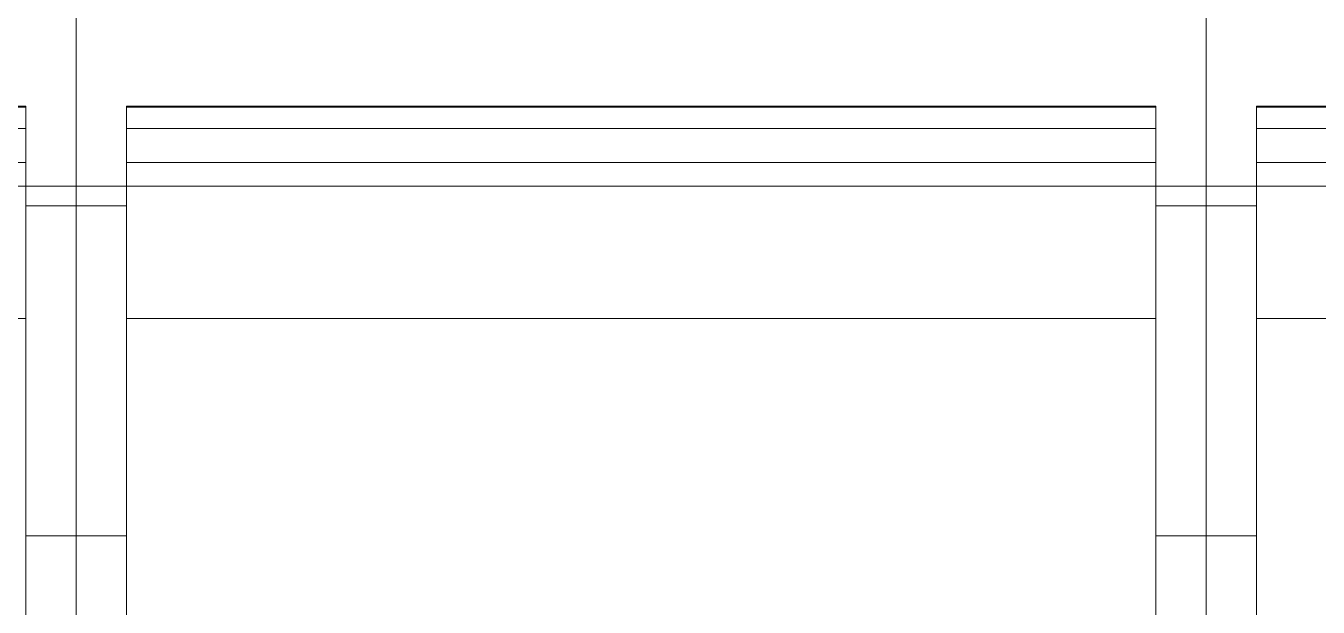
# Model space of a CAD drawing. Header units: millimetres. Extents: x -46169 to 237885, y -84465 to 18123.
# Drawn here: x 225316 to 225945, y -80488 to -80205 of the extents above; entities that cross this region are included whole.
import ezdxf

# ---------------------------------------------------------------- set-up
doc = ezdxf.new("R2010")
doc.units = ezdxf.units.MM
doc.header["$MEASUREMENT"] = 0
doc.linetypes.add('Wipeout_Contour', pattern=[1000, 0, -1000])
doc.layers.add('0_Pen_No__85', color=8, linetype='Continuous', lineweight=20)
doc.layers.add('New_A-35-M_FFE_Fixed_Pen_No__1', color=7, linetype='Continuous', lineweight=13)
doc.layers.add('New_A-25-M_Wall_Ext', color=7, linetype='Continuous')
doc.layers.add('New_A-35-M_FFE_Fixed', color=7, linetype='Continuous')

# ---------------------------------------------------------------- blocks, each defined once
blk = doc.blocks.new('Section Elem_264_4', base_point=(208268.76, -84332.61))
at = {"color": 254, "linetype": 'Wipeout_Contour', "lineweight": 0, "ltscale": 1424156.859627192}
blk.add_wipeout([(221798.42, -78182.61), (221798.42, -80282.61), (222310.44, -80282.61), (222310.44, -79726.43), (226938.41, -79726.43), (226938.41, -78182.61)], dxfattribs=at).dxf.layer = 'New_A-25-M_Wall_Ext'
blk = doc.blocks.new('Section Elem_287_4', base_point=(208268.76, -84332.61))
at = {"color": 254, "linetype": 'Wipeout_Contour', "lineweight": 0, "ltscale": 955785.013493}
blk.add_wipeout([(224814.94, -80254.45), (224814.94, -80255.42), (225315.94, -80255.42), (225315.94, -80254.45)], dxfattribs=at).dxf.layer = 'New_A-35-M_FFE_Fixed'
at = {"color": 254, "linetype": 'Wipeout_Contour', "lineweight": 0, "ltscale": 955791.379934}
blk.add_wipeout([(224814.94, -80258.61), (224814.94, -80260.74), (225315.94, -80260.74), (225315.94, -80258.61)], dxfattribs=at).dxf.layer = 'New_A-35-M_FFE_Fixed'
at = {"color": 254, "linetype": 'Wipeout_Contour', "lineweight": 0, "ltscale": 956013.945665}
blk.add_wipeout([(224814.94, -80346.96), (224814.94, -80503.33), (225315.94, -80503.33), (225315.94, -80346.96)], dxfattribs=at).dxf.layer = 'New_A-35-M_FFE_Fixed'
at = {"color": 254, "linetype": 'Wipeout_Contour', "lineweight": 0, "ltscale": 955786.602357}
blk.add_wipeout([(224814.94, -80255.42), (224814.94, -80256.82), (225315.94, -80256.82), (225315.94, -80255.42)], dxfattribs=at).dxf.layer = 'New_A-35-M_FFE_Fixed'
at = {"color": 254, "linetype": 'Wipeout_Contour', "lineweight": 0, "ltscale": 955857.705494}
blk.add_wipeout([(224814.94, -80271.08), (224814.94, -80346.96), (225315.94, -80346.96), (225315.94, -80271.08)], dxfattribs=at).dxf.layer = 'New_A-35-M_FFE_Fixed'
at = {"color": 254, "linetype": 'Wipeout_Contour', "lineweight": 0, "ltscale": 956917.770855}
blk.add_wipeout([(225315.94, -80371.46), (225340.44, -80371.46), (225340.44, -80351.09), (225315.94, -80351.09)], dxfattribs=at).dxf.layer = 'New_A-35-M_FFE_Fixed'
at = {"color": 254, "linetype": 'Wipeout_Contour', "lineweight": 0, "ltscale": 956972.786974}
blk.add_wipeout([(225315.94, -80412.46), (225340.44, -80412.46), (225340.44, -80391.97), (225315.94, -80391.97)], dxfattribs=at).dxf.layer = 'New_A-35-M_FFE_Fixed'
at = {"color": 254, "linetype": 'Wipeout_Contour', "lineweight": 0, "ltscale": 957073.467967}
blk.add_wipeout([(225315.94, -80480.58), (225340.44, -80480.58), (225340.44, -80473.58), (225315.94, -80473.58)], dxfattribs=at).dxf.layer = 'New_A-35-M_FFE_Fixed'
at = {"color": 254, "linetype": 'Wipeout_Contour', "lineweight": 0, "ltscale": 955777.431711}
blk.add_wipeout([(224814.94, -80244.13), (224814.94, -80254.45), (225315.94, -80254.45), (225315.94, -80244.13)], dxfattribs=at).dxf.layer = 'New_A-35-M_FFE_Fixed'
at = {"color": 254, "linetype": 'Wipeout_Contour', "lineweight": 0, "ltscale": 955804.895561}
blk.add_wipeout([(224814.94, -80268.38), (224814.94, -80271.08), (225315.94, -80271.08), (225315.94, -80268.38)], dxfattribs=at).dxf.layer = 'New_A-35-M_FFE_Fixed'
at = {"color": 254, "linetype": 'Wipeout_Contour', "lineweight": 0, "ltscale": 956837.738473}
blk.add_wipeout([(225315.94, -80311.28), (225340.44, -80311.28), (225340.44, -80292.11), (225315.94, -80292.11)], dxfattribs=at).dxf.layer = 'New_A-35-M_FFE_Fixed'
at = {"color": 254, "linetype": 'Wipeout_Contour', "lineweight": 0, "ltscale": 956945.235055}
blk.add_wipeout([(225315.94, -80391.97), (225340.44, -80391.97), (225340.44, -80371.46), (225315.94, -80371.46)], dxfattribs=at).dxf.layer = 'New_A-35-M_FFE_Fixed'
at = {"color": 254, "linetype": 'Wipeout_Contour', "lineweight": 0, "ltscale": 957064.081338}
blk.add_wipeout([(225315.94, -80473.58), (225340.44, -80473.58), (225340.44, -80466.62), (225315.94, -80466.62)], dxfattribs=at).dxf.layer = 'New_A-35-M_FFE_Fixed'
at = {"color": 254, "linetype": 'Wipeout_Contour', "lineweight": 0, "ltscale": 957082.893763}
blk.add_wipeout([(225315.94, -80487.59), (225340.44, -80487.59), (225340.44, -80480.58), (225315.94, -80480.58)], dxfattribs=at).dxf.layer = 'New_A-35-M_FFE_Fixed'
at = {"color": 254, "linetype": 'Wipeout_Contour', "lineweight": 0, "ltscale": 955797.750815}
blk.add_wipeout([(224814.94, -80263.13), (224814.94, -80265.7), (225315.94, -80265.7), (225315.94, -80263.13)], dxfattribs=at).dxf.layer = 'New_A-35-M_FFE_Fixed'
at = {"color": 254, "linetype": 'Wipeout_Contour', "lineweight": 0, "ltscale": 956863.841615}
blk.add_wipeout([(225315.94, -80330.99), (225340.44, -80330.99), (225340.44, -80311.28), (225315.94, -80311.28)], dxfattribs=at).dxf.layer = 'New_A-35-M_FFE_Fixed'
at = {"color": 254, "linetype": 'Wipeout_Contour', "lineweight": 0, "ltscale": 957054.754268}
blk.add_wipeout([(225315.94, -80466.62), (225340.44, -80466.62), (225340.44, -80459.71), (225315.94, -80459.71)], dxfattribs=at).dxf.layer = 'New_A-35-M_FFE_Fixed'
at = {"color": 254, "linetype": 'Wipeout_Contour', "lineweight": 0, "ltscale": 1435140.065994263}
blk.add_wipeout([(225340.44, -80249.35), (225315.94, -80249.35), (225315.94, -80250.9), (225315.94, -80252.23), (225315.94, -80263.87), (225340.44, -80263.87)], dxfattribs=at).dxf.layer = 'New_A-35-M_FFE_Fixed'
at = {"color": 254, "linetype": 'Wipeout_Contour', "lineweight": 0, "ltscale": 1196104.241817954}
blk.add_wipeout([(225315.94, -80346.96), (225315.94, -80351.09), (225340.44, -80351.09), (225340.44, -80330.99), (225315.94, -80330.99)], dxfattribs=at).dxf.layer = 'New_A-35-M_FFE_Fixed'
at = {"color": 254, "linetype": 'Wipeout_Contour', "lineweight": 0, "ltscale": 957045.507124}
blk.add_wipeout([(225315.94, -80459.71), (225340.44, -80459.71), (225340.44, -80452.87), (225315.94, -80452.87)], dxfattribs=at).dxf.layer = 'New_A-35-M_FFE_Fixed'
at = {"layer": 'New_A-35-M_FFE_Fixed_Pen_No__1', "linetype": 'Continuous'}
for p, q in [((225315.94, -80254.45), (224814.94, -80254.45)), ((225315.94, -80255.42), (225315.94, -80254.45)), ((225315.94, -80256.82), (225315.94, -80255.42)), ((225315.94, -80258.61), (225315.94, -80256.82)), ((225315.94, -80346.96), (224814.94, -80346.96))]:
    blk.add_line(p, q, dxfattribs=at)
at = {"color": 254, "linetype": 'Wipeout_Contour', "lineweight": 0, "ltscale": 1911541.688396305}
blk.add_wipeout([(224790.44, -80249.35), (224814.94, -80249.35), (224814.94, -80243.61), (225315.94, -80243.61), (225315.94, -80249.35), (225340.44, -80249.35), (225340.44, -80234.61), (224790.44, -80234.61)], dxfattribs=at).dxf.layer = 'New_A-35-M_FFE_Fixed'
at = {"color": 254, "linetype": 'Wipeout_Contour', "lineweight": 0, "ltscale": 1435171.743483969}
blk.add_wipeout([(225315.94, -80263.87), (225315.94, -80268.38), (225315.94, -80271.08), (225315.94, -80278.13), (225340.44, -80278.13), (225340.44, -80263.87)], dxfattribs=at).dxf.layer = 'New_A-35-M_FFE_Fixed'
at = {"color": 254, "linetype": 'Wipeout_Contour', "lineweight": 0, "ltscale": 957027.413522}
blk.add_wipeout([(225315.94, -80452.87), (225340.44, -80452.87), (225340.44, -80432.81), (225315.94, -80432.81)], dxfattribs=at).dxf.layer = 'New_A-35-M_FFE_Fixed'
at = {"layer": 'New_A-35-M_FFE_Fixed_Pen_No__1', "linetype": 'Continuous'}
for p, q in [((225315.94, -80243.61), (224814.94, -80243.61)), ((225315.94, -80244.13), (224814.94, -80244.13)), ((225315.94, -80244.13), (225315.94, -80243.61)), ((225315.94, -80254.45), (225315.94, -80244.13)), ((225315.94, -80260.74), (225315.94, -80258.61)), ((225315.94, -80263.13), (225315.94, -80260.74)), ((225315.94, -80265.7), (225315.94, -80263.13)), ((225315.94, -80268.38), (225315.94, -80265.7)), ((225315.94, -80271.08), (224814.94, -80271.08)), ((225315.94, -80271.08), (225315.94, -80268.38)), ((225340.44, -80452.87), (225315.94, -80452.87))]:
    blk.add_line(p, q, dxfattribs=at)
at = {"color": 254, "linetype": 'Wipeout_Contour', "lineweight": 0, "ltscale": 955747.683419}
blk.add_wipeout([(224790.44, -80234.61), (225340.44, -80234.61), (225340.44, -80219.66), (224790.44, -80219.66)], dxfattribs=at).dxf.layer = 'New_A-35-M_FFE_Fixed'
at = {"color": 254, "linetype": 'Wipeout_Contour', "lineweight": 0, "ltscale": 956815.483218}
blk.add_wipeout([(225315.94, -80292.11), (225340.44, -80292.11), (225340.44, -80278.13), (225315.94, -80278.13)], dxfattribs=at).dxf.layer = 'New_A-35-M_FFE_Fixed'
at = {"color": 254, "linetype": 'Wipeout_Contour', "lineweight": 0, "ltscale": 957000.24137}
blk.add_wipeout([(225315.94, -80432.81), (225340.44, -80432.81), (225340.44, -80412.46), (225315.94, -80412.46)], dxfattribs=at).dxf.layer = 'New_A-35-M_FFE_Fixed'
at = {"layer": 'New_A-35-M_FFE_Fixed_Pen_No__1', "linetype": 'Continuous'}
for p, q in [((225315.94, -80346.96), (225315.94, -80271.08)), ((225340.44, -80292.11), (225315.94, -80292.11)), ((225315.94, -80503.33), (225315.94, -80346.96))]:
    blk.add_line(p, q, dxfattribs=at)
at = {"color": 254, "linetype": 'Wipeout_Contour', "lineweight": 0, "ltscale": 955727.492464}
blk.add_wipeout([(224790.44, -80219.66), (225340.44, -80219.66), (225340.44, -80204.54), (224790.44, -80204.54)], dxfattribs=at).dxf.layer = 'New_A-35-M_FFE_Fixed'
blk = doc.blocks.new('Section Elem_288_4', base_point=(208268.76, -84332.61))
at = {"color": 254, "linetype": 'Wipeout_Contour', "lineweight": 0, "ltscale": 957779.739039}
blk.add_wipeout([(225340.44, -80189.27), (225340.44, -80204.54), (225890.44, -80204.54), (225890.44, -80189.27)], dxfattribs=at).dxf.layer = 'New_A-35-M_FFE_Fixed'
at = {"color": 254, "linetype": 'Wipeout_Contour', "lineweight": 0, "ltscale": 957842.661411}
blk.add_wipeout([(225865.94, -80243.61), (225364.94, -80243.61), (225364.94, -80244.13), (225865.94, -80244.13)], dxfattribs=at).dxf.layer = 'New_A-35-M_FFE_Fixed'
at = {"color": 254, "linetype": 'Wipeout_Contour', "lineweight": 0, "ltscale": 957857.496016}
blk.add_wipeout([(225865.94, -80254.45), (225364.94, -80254.45), (225364.94, -80255.42), (225865.94, -80255.42)], dxfattribs=at).dxf.layer = 'New_A-35-M_FFE_Fixed'
at = {"color": 254, "linetype": 'Wipeout_Contour', "lineweight": 0, "ltscale": 1437181.73561519}
blk.add_wipeout([(225865.94, -80346.96), (225364.94, -80346.96), (225364.94, -80503.33), (225394.94, -80503.33), (225835.94, -80503.33), (225865.94, -80503.33)], dxfattribs=at).dxf.layer = 'New_A-35-M_FFE_Fixed'
at = {"color": 254, "linetype": 'Wipeout_Contour', "lineweight": 0, "ltscale": 957861.222162}
blk.add_wipeout([(225865.94, -80256.82), (225364.94, -80256.82), (225364.94, -80258.61), (225865.94, -80258.61)], dxfattribs=at).dxf.layer = 'New_A-35-M_FFE_Fixed'
at = {"color": 254, "linetype": 'Wipeout_Contour', "lineweight": 0, "ltscale": 957930.030788}
blk.add_wipeout([(225865.94, -80271.08), (225364.94, -80271.08), (225364.94, -80346.96), (225865.94, -80346.96)], dxfattribs=at).dxf.layer = 'New_A-35-M_FFE_Fixed'
at = {"color": 254, "linetype": 'Wipeout_Contour', "lineweight": 0, "ltscale": 957010.076554}
blk.add_wipeout([(225340.44, -80351.09), (225340.44, -80371.46), (225364.94, -80371.46), (225364.94, -80351.09)], dxfattribs=at).dxf.layer = 'New_A-35-M_FFE_Fixed'
at = {"color": 254, "linetype": 'Wipeout_Contour', "lineweight": 0, "ltscale": 958990.216731}
blk.add_wipeout([(225890.44, -80351.09), (225865.94, -80351.09), (225865.94, -80371.46), (225890.44, -80371.46)], dxfattribs=at).dxf.layer = 'New_A-35-M_FFE_Fixed'
at = {"color": 254, "linetype": 'Wipeout_Contour', "lineweight": 0, "ltscale": 957065.087352}
blk.add_wipeout([(225340.44, -80391.97), (225340.44, -80412.46), (225364.94, -80412.46), (225364.94, -80391.97)], dxfattribs=at).dxf.layer = 'New_A-35-M_FFE_Fixed'
at = {"color": 254, "linetype": 'Wipeout_Contour', "lineweight": 0, "ltscale": 959045.113949}
blk.add_wipeout([(225890.44, -80391.97), (225865.94, -80391.97), (225865.94, -80412.46), (225890.44, -80412.46)], dxfattribs=at).dxf.layer = 'New_A-35-M_FFE_Fixed'
at = {"color": 254, "linetype": 'Wipeout_Contour', "lineweight": 0, "ltscale": 957165.75866}
blk.add_wipeout([(225340.44, -80473.58), (225340.44, -80480.58), (225364.94, -80480.58), (225364.94, -80473.58)], dxfattribs=at).dxf.layer = 'New_A-35-M_FFE_Fixed'
at = {"color": 254, "linetype": 'Wipeout_Contour', "lineweight": 0, "ltscale": 959145.577434}
blk.add_wipeout([(225890.44, -80473.58), (225865.94, -80473.58), (225865.94, -80480.58), (225890.44, -80480.58)], dxfattribs=at).dxf.layer = 'New_A-35-M_FFE_Fixed'
at = {"color": 254, "linetype": 'Wipeout_Contour', "lineweight": 0, "ltscale": 957863.84871}
blk.add_wipeout([(225865.94, -80258.61), (225364.94, -80258.61), (225364.94, -80260.74), (225865.94, -80260.74)], dxfattribs=at).dxf.layer = 'New_A-35-M_FFE_Fixed'
at = {"color": 254, "linetype": 'Wipeout_Contour', "lineweight": 0, "ltscale": 957873.730266}
blk.add_wipeout([(225865.94, -80265.7), (225364.94, -80265.7), (225364.94, -80268.38), (225865.94, -80268.38)], dxfattribs=at).dxf.layer = 'New_A-35-M_FFE_Fixed'
at = {"color": 254, "linetype": 'Wipeout_Contour', "lineweight": 0, "ltscale": 956930.051868}
blk.add_wipeout([(225340.44, -80311.28), (225364.94, -80311.28), (225364.94, -80292.11), (225340.44, -80292.11)], dxfattribs=at).dxf.layer = 'New_A-35-M_FFE_Fixed'
at = {"color": 254, "linetype": 'Wipeout_Contour', "lineweight": 0, "ltscale": 958910.357296}
blk.add_wipeout([(225890.44, -80292.11), (225865.94, -80292.11), (225865.94, -80311.28), (225890.44, -80311.28)], dxfattribs=at).dxf.layer = 'New_A-35-M_FFE_Fixed'
at = {"color": 254, "linetype": 'Wipeout_Contour', "lineweight": 0, "ltscale": 957037.538104}
blk.add_wipeout([(225340.44, -80371.46), (225340.44, -80391.97), (225364.94, -80391.97), (225364.94, -80371.46)], dxfattribs=at).dxf.layer = 'New_A-35-M_FFE_Fixed'
at = {"color": 254, "linetype": 'Wipeout_Contour', "lineweight": 0, "ltscale": 959017.62158}
blk.add_wipeout([(225890.44, -80371.46), (225865.94, -80371.46), (225865.94, -80391.97), (225890.44, -80391.97)], dxfattribs=at).dxf.layer = 'New_A-35-M_FFE_Fixed'
at = {"color": 254, "linetype": 'Wipeout_Contour', "lineweight": 0, "ltscale": 957156.372909}
blk.add_wipeout([(225340.44, -80466.62), (225340.44, -80473.58), (225364.94, -80473.58), (225364.94, -80466.62)], dxfattribs=at).dxf.layer = 'New_A-35-M_FFE_Fixed'
at = {"color": 254, "linetype": 'Wipeout_Contour', "lineweight": 0, "ltscale": 959136.211057}
blk.add_wipeout([(225890.44, -80466.62), (225865.94, -80466.62), (225865.94, -80473.58), (225890.44, -80473.58)], dxfattribs=at).dxf.layer = 'New_A-35-M_FFE_Fixed'
at = {"color": 254, "linetype": 'Wipeout_Contour', "lineweight": 0, "ltscale": 957175.183564}
blk.add_wipeout([(225340.44, -80480.58), (225340.44, -80487.59), (225364.94, -80487.59), (225364.94, -80480.58)], dxfattribs=at).dxf.layer = 'New_A-35-M_FFE_Fixed'
at = {"color": 254, "linetype": 'Wipeout_Contour', "lineweight": 0, "ltscale": 959154.982883}
blk.add_wipeout([(225890.44, -80480.58), (225865.94, -80480.58), (225865.94, -80487.59), (225890.44, -80487.59)], dxfattribs=at).dxf.layer = 'New_A-35-M_FFE_Fixed'
at = {"layer": 'New_A-35-M_FFE_Fixed_Pen_No__1', "linetype": 'Continuous'}
for p, q in [((225340.44, -80391.97), (225340.44, -80371.46)), ((225340.44, -80480.58), (225340.44, -80473.58)), ((225340.44, -80487.59), (225340.44, -80480.58)), ((225340.44, -80494.61), (225340.44, -80487.59))]:
    blk.add_line(p, q, dxfattribs=at)
at = {"color": 254, "linetype": 'Wipeout_Contour', "lineweight": 0, "ltscale": 957859.081468}
blk.add_wipeout([(225865.94, -80255.42), (225364.94, -80255.42), (225364.94, -80256.82), (225865.94, -80256.82)], dxfattribs=at).dxf.layer = 'New_A-35-M_FFE_Fixed'
at = {"color": 254, "linetype": 'Wipeout_Contour', "lineweight": 0, "ltscale": 957866.875971}
blk.add_wipeout([(225865.94, -80260.74), (225364.94, -80260.74), (225364.94, -80263.13), (225865.94, -80263.13)], dxfattribs=at).dxf.layer = 'New_A-35-M_FFE_Fixed'
at = {"color": 254, "linetype": 'Wipeout_Contour', "lineweight": 0, "ltscale": 957877.335072}
blk.add_wipeout([(225865.94, -80268.38), (225364.94, -80268.38), (225364.94, -80271.08), (225865.94, -80271.08)], dxfattribs=at).dxf.layer = 'New_A-35-M_FFE_Fixed'
at = {"color": 254, "linetype": 'Wipeout_Contour', "lineweight": 0, "ltscale": 956956.152501}
blk.add_wipeout([(225340.44, -80311.28), (225340.44, -80330.99), (225364.94, -80330.99), (225364.94, -80311.28)], dxfattribs=at).dxf.layer = 'New_A-35-M_FFE_Fixed'
at = {"color": 254, "linetype": 'Wipeout_Contour', "lineweight": 0, "ltscale": 958936.404028}
blk.add_wipeout([(225890.44, -80311.28), (225865.94, -80311.28), (225865.94, -80330.99), (225890.44, -80330.99)], dxfattribs=at).dxf.layer = 'New_A-35-M_FFE_Fixed'
at = {"color": 254, "linetype": 'Wipeout_Contour', "lineweight": 0, "ltscale": 957147.046756}
blk.add_wipeout([(225340.44, -80459.71), (225340.44, -80466.62), (225364.94, -80466.62), (225364.94, -80459.71)], dxfattribs=at).dxf.layer = 'New_A-35-M_FFE_Fixed'
at = {"color": 254, "linetype": 'Wipeout_Contour', "lineweight": 0, "ltscale": 959126.904155}
blk.add_wipeout([(225890.44, -80459.71), (225865.94, -80459.71), (225865.94, -80466.62), (225890.44, -80466.62)], dxfattribs=at).dxf.layer = 'New_A-35-M_FFE_Fixed'
at = {"layer": 'New_A-35-M_FFE_Fixed_Pen_No__1', "linetype": 'Continuous'}
blk.add_line((225340.44, -80473.58), (225340.44, -80466.62), dxfattribs=at)
at = {"color": 254, "linetype": 'Wipeout_Contour', "lineweight": 0, "ltscale": 957849.930686}
blk.add_wipeout([(225364.94, -80244.13), (225364.94, -80254.45), (225865.94, -80254.45), (225865.94, -80244.13)], dxfattribs=at).dxf.layer = 'New_A-35-M_FFE_Fixed'
at = {"color": 254, "linetype": 'Wipeout_Contour', "lineweight": 0, "ltscale": 957870.205808}
blk.add_wipeout([(225865.94, -80263.13), (225364.94, -80263.13), (225364.94, -80265.7), (225865.94, -80265.7)], dxfattribs=at).dxf.layer = 'New_A-35-M_FFE_Fixed'
at = {"color": 254, "linetype": 'Wipeout_Contour', "lineweight": 0, "ltscale": 1196241.762042382}
blk.add_wipeout([(225364.94, -80330.99), (225340.44, -80330.99), (225340.44, -80351.09), (225364.94, -80351.09), (225364.94, -80346.96)], dxfattribs=at).dxf.layer = 'New_A-35-M_FFE_Fixed'
at = {"color": 254, "linetype": 'Wipeout_Contour', "lineweight": 0, "ltscale": 1198694.865076645}
blk.add_wipeout([(225865.94, -80330.99), (225865.94, -80346.96), (225865.94, -80351.09), (225890.44, -80351.09), (225890.44, -80330.99)], dxfattribs=at).dxf.layer = 'New_A-35-M_FFE_Fixed'
at = {"color": 254, "linetype": 'Wipeout_Contour', "lineweight": 0, "ltscale": 957137.800513}
blk.add_wipeout([(225340.44, -80452.87), (225340.44, -80459.71), (225364.94, -80459.71), (225364.94, -80452.87)], dxfattribs=at).dxf.layer = 'New_A-35-M_FFE_Fixed'
at = {"color": 254, "linetype": 'Wipeout_Contour', "lineweight": 0, "ltscale": 959117.676999}
blk.add_wipeout([(225890.44, -80452.87), (225865.94, -80452.87), (225865.94, -80459.71), (225890.44, -80459.71)], dxfattribs=at).dxf.layer = 'New_A-35-M_FFE_Fixed'
at = {"layer": 'New_A-35-M_FFE_Fixed_Pen_No__1', "linetype": 'Continuous'}
for p, q in [((225340.44, -80330.99), (225340.44, -80311.28)), ((225340.44, -80351.09), (225340.44, -80330.99)), ((225364.94, -80346.96), (225865.94, -80346.96)), ((225340.44, -80371.46), (225340.44, -80351.09)), ((225340.44, -80466.62), (225340.44, -80459.71))]:
    blk.add_line(p, q, dxfattribs=at)
at = {"color": 254, "linetype": 'Wipeout_Contour', "lineweight": 0, "ltscale": 1196095.938737422}
blk.add_wipeout([(225364.94, -80249.35), (225340.44, -80249.35), (225340.44, -80263.87), (225364.94, -80263.87), (225364.94, -80250.9)], dxfattribs=at).dxf.layer = 'New_A-35-M_FFE_Fixed'
at = {"color": 254, "linetype": 'Wipeout_Contour', "lineweight": 0, "ltscale": 1198549.339915926}
blk.add_wipeout([(225865.94, -80250.9), (225865.94, -80263.87), (225890.44, -80263.87), (225890.44, -80249.35), (225865.94, -80249.35)], dxfattribs=at).dxf.layer = 'New_A-35-M_FFE_Fixed'
at = {"color": 254, "linetype": 'Wipeout_Contour', "lineweight": 0, "ltscale": 957119.708676}
blk.add_wipeout([(225340.44, -80432.81), (225340.44, -80452.87), (225364.94, -80452.87), (225364.94, -80432.81)], dxfattribs=at).dxf.layer = 'New_A-35-M_FFE_Fixed'
at = {"color": 254, "linetype": 'Wipeout_Contour', "lineweight": 0, "ltscale": 959099.62251}
blk.add_wipeout([(225890.44, -80432.81), (225865.94, -80432.81), (225865.94, -80452.87), (225890.44, -80452.87)], dxfattribs=at).dxf.layer = 'New_A-35-M_FFE_Fixed'
at = {"layer": 'New_A-35-M_FFE_Fixed_Pen_No__1', "linetype": 'Continuous'}
for p, q in [((225364.94, -80254.45), (225865.94, -80254.45)), ((225364.94, -80255.42), (225364.94, -80254.45)), ((225364.94, -80256.82), (225364.94, -80255.42)), ((225364.94, -80258.61), (225364.94, -80256.82)), ((225865.94, -80255.42), (225865.94, -80254.45)), ((225865.94, -80256.82), (225865.94, -80255.42)), ((225865.94, -80258.61), (225865.94, -80256.82)), ((225340.44, -80459.71), (225340.44, -80452.87)), ((225340.44, -80452.87), (225364.94, -80452.87)), ((225865.94, -80452.87), (225890.44, -80452.87))]:
    blk.add_line(p, q, dxfattribs=at)
at = {"color": 254, "linetype": 'Wipeout_Contour', "lineweight": 0, "ltscale": 1915686.714769603}
blk.add_wipeout([(225340.44, -80234.61), (225340.44, -80249.35), (225364.94, -80249.35), (225364.94, -80243.61), (225865.94, -80243.61), (225865.94, -80249.35), (225890.44, -80249.35), (225890.44, -80234.61)], dxfattribs=at).dxf.layer = 'New_A-35-M_FFE_Fixed'
at = {"color": 254, "linetype": 'Wipeout_Contour', "lineweight": 0, "ltscale": 1196120.223163246}
blk.add_wipeout([(225364.94, -80263.87), (225340.44, -80263.87), (225340.44, -80278.13), (225364.94, -80278.13), (225364.94, -80265.7)], dxfattribs=at).dxf.layer = 'New_A-35-M_FFE_Fixed'
at = {"color": 254, "linetype": 'Wipeout_Contour', "lineweight": 0, "ltscale": 1198573.574655302}
blk.add_wipeout([(225865.94, -80263.87), (225865.94, -80265.7), (225865.94, -80278.13), (225890.44, -80278.13), (225890.44, -80263.87)], dxfattribs=at).dxf.layer = 'New_A-35-M_FFE_Fixed'
at = {"color": 254, "linetype": 'Wipeout_Contour', "lineweight": 0, "ltscale": 957092.539097}
blk.add_wipeout([(225340.44, -80432.81), (225364.94, -80432.81), (225364.94, -80412.46), (225340.44, -80412.46)], dxfattribs=at).dxf.layer = 'New_A-35-M_FFE_Fixed'
at = {"color": 254, "linetype": 'Wipeout_Contour', "lineweight": 0, "ltscale": 959072.509019}
blk.add_wipeout([(225890.44, -80412.46), (225865.94, -80412.46), (225865.94, -80432.81), (225890.44, -80432.81)], dxfattribs=at).dxf.layer = 'New_A-35-M_FFE_Fixed'
at = {"layer": 'New_A-35-M_FFE_Fixed_Pen_No__1', "linetype": 'Continuous'}
for p, q in [((225364.94, -80243.61), (225865.94, -80243.61)), ((225364.94, -80244.13), (225364.94, -80243.61)), ((225364.94, -80244.13), (225865.94, -80244.13)), ((225364.94, -80254.45), (225364.94, -80244.13)), ((225865.94, -80244.13), (225865.94, -80243.61)), ((225865.94, -80254.45), (225865.94, -80244.13)), ((225340.44, -80263.87), (225340.44, -80249.35)), ((225364.94, -80260.74), (225364.94, -80258.61)), ((225865.94, -80260.74), (225865.94, -80258.61)), ((225364.94, -80263.13), (225364.94, -80260.74)), ((225364.94, -80265.7), (225364.94, -80263.13)), ((225364.94, -80268.38), (225364.94, -80265.7)), ((225865.94, -80263.13), (225865.94, -80260.74)), ((225865.94, -80265.7), (225865.94, -80263.13)), ((225865.94, -80268.38), (225865.94, -80265.7)), ((225364.94, -80271.08), (225364.94, -80268.38)), ((225364.94, -80271.08), (225865.94, -80271.08)), ((225865.94, -80271.08), (225865.94, -80268.38)), ((225364.94, -80503.33), (225364.94, -80346.96)), ((225865.94, -80503.33), (225865.94, -80346.96)), ((225340.44, -80412.46), (225340.44, -80391.97)), ((225340.44, -80432.81), (225340.44, -80412.46)), ((225340.44, -80452.87), (225340.44, -80432.81))]:
    blk.add_line(p, q, dxfattribs=at)
at = {"color": 254, "linetype": 'Wipeout_Contour', "lineweight": 0, "ltscale": 957820.246666}
blk.add_wipeout([(225890.44, -80234.61), (225890.44, -80219.66), (225340.44, -80219.66), (225340.44, -80234.61)], dxfattribs=at).dxf.layer = 'New_A-35-M_FFE_Fixed'
at = {"color": 254, "linetype": 'Wipeout_Contour', "lineweight": 0, "ltscale": 956907.798796}
blk.add_wipeout([(225340.44, -80292.11), (225364.94, -80292.11), (225364.94, -80278.13), (225340.44, -80278.13)], dxfattribs=at).dxf.layer = 'New_A-35-M_FFE_Fixed'
at = {"color": 254, "linetype": 'Wipeout_Contour', "lineweight": 0, "ltscale": 958888.150182}
blk.add_wipeout([(225865.94, -80292.11), (225890.44, -80292.11), (225890.44, -80278.13), (225865.94, -80278.13)], dxfattribs=at).dxf.layer = 'New_A-35-M_FFE_Fixed'
at = {"layer": 'New_A-35-M_FFE_Fixed_Pen_No__1', "linetype": 'Continuous'}
for p, q in [((225340.44, -80249.35), (225340.44, -80234.61)), ((225340.44, -80278.13), (225340.44, -80263.87)), ((225364.94, -80346.96), (225364.94, -80271.08)), ((225865.94, -80346.96), (225865.94, -80271.08)), ((225340.44, -80292.11), (225340.44, -80278.13)), ((225340.44, -80311.28), (225340.44, -80292.11)), ((225340.44, -80292.11), (225364.94, -80292.11)), ((225865.94, -80292.11), (225890.44, -80292.11))]:
    blk.add_line(p, q, dxfattribs=at)
at = {"color": 254, "linetype": 'Wipeout_Contour', "lineweight": 0, "ltscale": 957800.099402}
blk.add_wipeout([(225340.44, -80219.66), (225890.44, -80219.66), (225890.44, -80204.54), (225340.44, -80204.54)], dxfattribs=at).dxf.layer = 'New_A-35-M_FFE_Fixed'
at = {"layer": 'New_A-35-M_FFE_Fixed_Pen_No__1', "linetype": 'Continuous'}
for p, q in [((225340.44, -80204.54), (225340.44, -80189.27)), ((225340.44, -80219.66), (225340.44, -80204.54)), ((225340.44, -80234.61), (225340.44, -80219.66))]:
    blk.add_line(p, q, dxfattribs=at)
blk = doc.blocks.new('Section Elem_289_4', base_point=(208268.76, -84332.61))
at = {"color": 254, "linetype": 'Wipeout_Contour', "lineweight": 0, "ltscale": 959852.957516}
blk.add_wipeout([(226440.44, -80189.27), (225890.44, -80189.27), (225890.44, -80204.54), (226440.44, -80204.54)], dxfattribs=at).dxf.layer = 'New_A-35-M_FFE_Fixed'
at = {"color": 254, "linetype": 'Wipeout_Contour', "lineweight": 0, "ltscale": 959915.744041}
blk.add_wipeout([(225914.94, -80243.61), (225914.94, -80244.13), (226415.94, -80244.13), (226415.94, -80243.61)], dxfattribs=at).dxf.layer = 'New_A-35-M_FFE_Fixed'
at = {"color": 254, "linetype": 'Wipeout_Contour', "lineweight": 0, "ltscale": 959930.546609}
blk.add_wipeout([(225914.94, -80254.45), (225914.94, -80255.42), (226415.94, -80255.42), (226415.94, -80254.45)], dxfattribs=at).dxf.layer = 'New_A-35-M_FFE_Fixed'
at = {"color": 254, "linetype": 'Wipeout_Contour', "lineweight": 0, "ltscale": 1440290.457702504}
blk.add_wipeout([(225914.94, -80346.96), (225914.94, -80503.33), (225944.94, -80503.33), (226385.94, -80503.33), (226415.94, -80503.33), (226415.94, -80346.96)], dxfattribs=at).dxf.layer = 'New_A-35-M_FFE_Fixed'
at = {"color": 254, "linetype": 'Wipeout_Contour', "lineweight": 0, "ltscale": 959934.264708}
blk.add_wipeout([(225914.94, -80256.82), (225914.94, -80258.61), (226415.94, -80258.61), (226415.94, -80256.82)], dxfattribs=at).dxf.layer = 'New_A-35-M_FFE_Fixed'
at = {"color": 254, "linetype": 'Wipeout_Contour', "lineweight": 0, "ltscale": 960002.924753}
blk.add_wipeout([(225914.94, -80271.08), (225914.94, -80346.96), (226415.94, -80346.96), (226415.94, -80271.08)], dxfattribs=at).dxf.layer = 'New_A-35-M_FFE_Fixed'
at = {"color": 254, "linetype": 'Wipeout_Contour', "lineweight": 0, "ltscale": 959082.548247}
blk.add_wipeout([(225890.44, -80351.09), (225890.44, -80371.46), (225914.94, -80371.46), (225914.94, -80351.09)], dxfattribs=at).dxf.layer = 'New_A-35-M_FFE_Fixed'
at = {"color": 254, "linetype": 'Wipeout_Contour', "lineweight": 0, "ltscale": 959137.44018}
blk.add_wipeout([(225890.44, -80412.46), (225914.94, -80412.46), (225914.94, -80391.97), (225890.44, -80391.97)], dxfattribs=at).dxf.layer = 'New_A-35-M_FFE_Fixed'
at = {"color": 254, "linetype": 'Wipeout_Contour', "lineweight": 0, "ltscale": 959237.893995}
blk.add_wipeout([(225890.44, -80473.58), (225890.44, -80480.58), (225914.94, -80480.58), (225914.94, -80473.58)], dxfattribs=at).dxf.layer = 'New_A-35-M_FFE_Fixed'
at = {"color": 254, "linetype": 'Wipeout_Contour', "lineweight": 0, "ltscale": 959936.885584}
blk.add_wipeout([(225914.94, -80258.61), (225914.94, -80260.74), (226415.94, -80260.74), (226415.94, -80258.61)], dxfattribs=at).dxf.layer = 'New_A-35-M_FFE_Fixed'
at = {"color": 254, "linetype": 'Wipeout_Contour', "lineweight": 0, "ltscale": 959946.7458}
blk.add_wipeout([(225914.94, -80265.7), (225914.94, -80268.38), (226415.94, -80268.38), (226415.94, -80265.7)], dxfattribs=at).dxf.layer = 'New_A-35-M_FFE_Fixed'
at = {"color": 254, "linetype": 'Wipeout_Contour', "lineweight": 0, "ltscale": 959002.696501}
blk.add_wipeout([(225890.44, -80311.28), (225914.94, -80311.28), (225914.94, -80292.11), (225890.44, -80292.11)], dxfattribs=at).dxf.layer = 'New_A-35-M_FFE_Fixed'
at = {"color": 254, "linetype": 'Wipeout_Contour', "lineweight": 0, "ltscale": 959109.950457}
blk.add_wipeout([(225890.44, -80391.97), (225914.94, -80391.97), (225914.94, -80371.46), (225890.44, -80371.46)], dxfattribs=at).dxf.layer = 'New_A-35-M_FFE_Fixed'
at = {"color": 254, "linetype": 'Wipeout_Contour', "lineweight": 0, "ltscale": 959228.52852}
blk.add_wipeout([(225890.44, -80466.62), (225890.44, -80473.58), (225914.94, -80473.58), (225914.94, -80466.62)], dxfattribs=at).dxf.layer = 'New_A-35-M_FFE_Fixed'
at = {"color": 254, "linetype": 'Wipeout_Contour', "lineweight": 0, "ltscale": 959247.29854}
blk.add_wipeout([(225890.44, -80480.58), (225890.44, -80487.59), (225914.94, -80487.59), (225914.94, -80480.58)], dxfattribs=at).dxf.layer = 'New_A-35-M_FFE_Fixed'
at = {"layer": 'New_A-35-M_FFE_Fixed_Pen_No__1', "linetype": 'Continuous'}
for p, q in [((225890.44, -80391.97), (225890.44, -80371.46)), ((225890.44, -80480.58), (225890.44, -80473.58)), ((225890.44, -80487.59), (225890.44, -80480.58)), ((225890.44, -80494.61), (225890.44, -80487.59))]:
    blk.add_line(p, q, dxfattribs=at)
at = {"color": 254, "linetype": 'Wipeout_Contour', "lineweight": 0, "ltscale": 959932.128637}
blk.add_wipeout([(225914.94, -80255.42), (225914.94, -80256.82), (226415.94, -80256.82), (226415.94, -80255.42)], dxfattribs=at).dxf.layer = 'New_A-35-M_FFE_Fixed'
at = {"color": 254, "linetype": 'Wipeout_Contour', "lineweight": 0, "ltscale": 959939.906308}
blk.add_wipeout([(225914.94, -80260.74), (225914.94, -80263.13), (226415.94, -80263.13), (226415.94, -80260.74)], dxfattribs=at).dxf.layer = 'New_A-35-M_FFE_Fixed'
at = {"color": 254, "linetype": 'Wipeout_Contour', "lineweight": 0, "ltscale": 959950.342821}
blk.add_wipeout([(225914.94, -80268.38), (225914.94, -80271.08), (226415.94, -80271.08), (226415.94, -80268.38)], dxfattribs=at).dxf.layer = 'New_A-35-M_FFE_Fixed'
at = {"color": 254, "linetype": 'Wipeout_Contour', "lineweight": 0, "ltscale": 959028.740724}
blk.add_wipeout([(225914.94, -80311.28), (225890.44, -80311.28), (225890.44, -80330.99), (225914.94, -80330.99)], dxfattribs=at).dxf.layer = 'New_A-35-M_FFE_Fixed'
at = {"color": 254, "linetype": 'Wipeout_Contour', "lineweight": 0, "ltscale": 959219.222513}
blk.add_wipeout([(225890.44, -80459.71), (225890.44, -80466.62), (225914.94, -80466.62), (225914.94, -80459.71)], dxfattribs=at).dxf.layer = 'New_A-35-M_FFE_Fixed'
at = {"layer": 'New_A-35-M_FFE_Fixed_Pen_No__1', "linetype": 'Continuous'}
blk.add_line((225890.44, -80473.58), (225890.44, -80466.62), dxfattribs=at)
at = {"color": 254, "linetype": 'Wipeout_Contour', "lineweight": 0, "ltscale": 959922.997617}
blk.add_wipeout([(225914.94, -80244.13), (225914.94, -80254.45), (226415.94, -80254.45), (226415.94, -80244.13)], dxfattribs=at).dxf.layer = 'New_A-35-M_FFE_Fixed'
at = {"color": 254, "linetype": 'Wipeout_Contour', "lineweight": 0, "ltscale": 959943.228953}
blk.add_wipeout([(225914.94, -80263.13), (225914.94, -80265.7), (226415.94, -80265.7), (226415.94, -80263.13)], dxfattribs=at).dxf.layer = 'New_A-35-M_FFE_Fixed'
at = {"color": 254, "linetype": 'Wipeout_Contour', "lineweight": 0, "ltscale": 1198832.423632415}
blk.add_wipeout([(225890.44, -80330.99), (225890.44, -80351.09), (225914.94, -80351.09), (225914.94, -80346.96), (225914.94, -80330.99)], dxfattribs=at).dxf.layer = 'New_A-35-M_FFE_Fixed'
at = {"color": 254, "linetype": 'Wipeout_Contour', "lineweight": 0, "ltscale": 959209.996245}
blk.add_wipeout([(225890.44, -80459.71), (225914.94, -80459.71), (225914.94, -80452.87), (225890.44, -80452.87)], dxfattribs=at).dxf.layer = 'New_A-35-M_FFE_Fixed'
at = {"layer": 'New_A-35-M_FFE_Fixed_Pen_No__1', "linetype": 'Continuous'}
for p, q in [((225890.44, -80330.99), (225890.44, -80311.28)), ((225890.44, -80351.09), (225890.44, -80330.99)), ((226415.94, -80346.96), (225914.94, -80346.96)), ((225890.44, -80371.46), (225890.44, -80351.09)), ((225890.44, -80466.62), (225890.44, -80459.71))]:
    blk.add_line(p, q, dxfattribs=at)
at = {"color": 254, "linetype": 'Wipeout_Contour', "lineweight": 0, "ltscale": 1198686.915484643}
blk.add_wipeout([(225914.94, -80249.35), (225890.44, -80249.35), (225890.44, -80263.87), (225914.94, -80263.87), (225914.94, -80250.9)], dxfattribs=at).dxf.layer = 'New_A-35-M_FFE_Fixed'
at = {"color": 254, "linetype": 'Wipeout_Contour', "lineweight": 0, "ltscale": 959191.943494}
blk.add_wipeout([(225890.44, -80452.87), (225914.94, -80452.87), (225914.94, -80432.81), (225890.44, -80432.81)], dxfattribs=at).dxf.layer = 'New_A-35-M_FFE_Fixed'
at = {"layer": 'New_A-35-M_FFE_Fixed_Pen_No__1', "linetype": 'Continuous'}
for p, q in [((225914.94, -80255.42), (225914.94, -80254.45)), ((226415.94, -80254.45), (225914.94, -80254.45)), ((225914.94, -80256.82), (225914.94, -80255.42)), ((225914.94, -80258.61), (225914.94, -80256.82)), ((225914.94, -80452.87), (225890.44, -80452.87)), ((225890.44, -80459.71), (225890.44, -80452.87))]:
    blk.add_line(p, q, dxfattribs=at)
at = {"color": 254, "linetype": 'Wipeout_Contour', "lineweight": 0, "ltscale": 1919832.876977712}
blk.add_wipeout([(225890.44, -80234.61), (225890.44, -80249.35), (225914.94, -80249.35), (225914.94, -80243.61), (226415.94, -80243.61), (226415.94, -80249.35), (226440.44, -80249.35), (226440.44, -80234.61)], dxfattribs=at).dxf.layer = 'New_A-35-M_FFE_Fixed'
at = {"color": 254, "linetype": 'Wipeout_Contour', "lineweight": 0, "ltscale": 1198711.14742333}
blk.add_wipeout([(225914.94, -80263.87), (225890.44, -80263.87), (225890.44, -80278.13), (225914.94, -80278.13), (225914.94, -80265.7)], dxfattribs=at).dxf.layer = 'New_A-35-M_FFE_Fixed'
at = {"color": 254, "linetype": 'Wipeout_Contour', "lineweight": 0, "ltscale": 959164.832613}
blk.add_wipeout([(225890.44, -80412.46), (225890.44, -80432.81), (225914.94, -80432.81), (225914.94, -80412.46)], dxfattribs=at).dxf.layer = 'New_A-35-M_FFE_Fixed'
at = {"layer": 'New_A-35-M_FFE_Fixed_Pen_No__1', "linetype": 'Continuous'}
for p, q in [((225914.94, -80244.13), (225914.94, -80243.61)), ((226415.94, -80243.61), (225914.94, -80243.61)), ((226415.94, -80244.13), (225914.94, -80244.13)), ((225914.94, -80254.45), (225914.94, -80244.13)), ((225890.44, -80263.87), (225890.44, -80249.35)), ((225914.94, -80260.74), (225914.94, -80258.61)), ((225914.94, -80263.13), (225914.94, -80260.74)), ((225914.94, -80265.7), (225914.94, -80263.13)), ((225914.94, -80268.38), (225914.94, -80265.7)), ((225914.94, -80271.08), (225914.94, -80268.38)), ((226415.94, -80271.08), (225914.94, -80271.08)), ((225914.94, -80503.33), (225914.94, -80346.96)), ((225890.44, -80412.46), (225890.44, -80391.97)), ((225890.44, -80432.81), (225890.44, -80412.46)), ((225890.44, -80452.87), (225890.44, -80432.81))]:
    blk.add_line(p, q, dxfattribs=at)
at = {"color": 254, "linetype": 'Wipeout_Contour', "lineweight": 0, "ltscale": 959893.377653}
blk.add_wipeout([(225890.44, -80234.61), (226440.44, -80234.61), (226440.44, -80219.66), (225890.44, -80219.66)], dxfattribs=at).dxf.layer = 'New_A-35-M_FFE_Fixed'
at = {"color": 254, "linetype": 'Wipeout_Contour', "lineweight": 0, "ltscale": 958980.491523}
blk.add_wipeout([(225890.44, -80292.11), (225914.94, -80292.11), (225914.94, -80278.13), (225890.44, -80278.13)], dxfattribs=at).dxf.layer = 'New_A-35-M_FFE_Fixed'
at = {"layer": 'New_A-35-M_FFE_Fixed_Pen_No__1', "linetype": 'Continuous'}
for p, q in [((225890.44, -80249.35), (225890.44, -80234.61)), ((225890.44, -80278.13), (225890.44, -80263.87)), ((225914.94, -80346.96), (225914.94, -80271.08)), ((225890.44, -80292.11), (225890.44, -80278.13)), ((225914.94, -80292.11), (225890.44, -80292.11)), ((225890.44, -80311.28), (225890.44, -80292.11))]:
    blk.add_line(p, q, dxfattribs=at)
at = {"color": 254, "linetype": 'Wipeout_Contour', "lineweight": 0, "ltscale": 959873.273903}
blk.add_wipeout([(226440.44, -80219.66), (226440.44, -80204.54), (225890.44, -80204.54), (225890.44, -80219.66)], dxfattribs=at).dxf.layer = 'New_A-35-M_FFE_Fixed'
at = {"layer": 'New_A-35-M_FFE_Fixed_Pen_No__1', "linetype": 'Continuous'}
for p, q in [((225890.44, -80204.54), (225890.44, -80189.27)), ((225890.44, -80219.66), (225890.44, -80204.54)), ((225890.44, -80234.61), (225890.44, -80219.66))]:
    blk.add_line(p, q, dxfattribs=at)
blk = doc.blocks.new('I-07 Lecture Theatre Elevation_STORY_MARKER', base_point=(208268.76, -84332.61))
at = {"layer": '0_Pen_No__85', "linetype": 'Continuous'}
blk.add_line((221407.18, -80282.61), (234222.59, -80282.61), dxfattribs=at)

msp = doc.modelspace()

# ---------------------------------------------------------------- block references
at = {"layer": 'New_A-25-M_Wall_Ext'}
msp.add_blockref('Section Elem_264_4', (208268.76, -84332.61), dxfattribs=at)

# ---------------------------------------------------------------- next in the draw order: block references
at = {"layer": 'New_A-35-M_FFE_Fixed'}
msp.add_blockref('Section Elem_287_4', (208268.76, -84332.61), dxfattribs=at)

# ---------------------------------------------------------------- next in the draw order: block references
msp.add_blockref('Section Elem_288_4', (208268.76, -84332.61), dxfattribs=at)

# ---------------------------------------------------------------- next in the draw order: block references
msp.add_blockref('Section Elem_289_4', (208268.76, -84332.61), dxfattribs=at)

# ---------------------------------------------------------------- next in the draw order: block references
at = {"linetype": 'Continuous', "lineweight": 0}
msp.add_blockref('I-07 Lecture Theatre Elevation_STORY_MARKER', (208268.76, -84332.61), dxfattribs=at)

doc.saveas('drawing.dxf')
